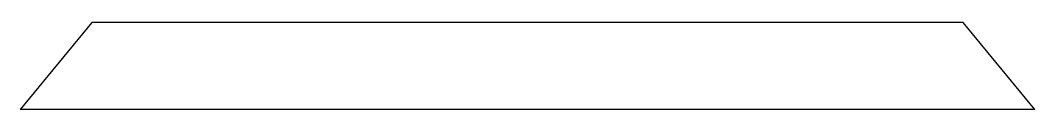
# Model space of a CAD drawing. Header units: millimetres. Extents: x 52 to 764, y 55 to 116.
import ezdxf

# ---------------------------------------------------------------- set-up
doc = ezdxf.new("R2010")
doc.units = ezdxf.units.MM

msp = doc.modelspace()

# ---------------------------------------------------------------- linework, layer by layer
at = {"extrusion": (-0.707107, 0.581203, 0.402744)}
msp.add_line((102.12, 116.45, 312.74), (51.87, 55.3, 312.77), dxfattribs=at)
at = {"extrusion": (2.42271e-20, 0.000395659, 1)}
for p, q in [((102.12, 116.45, 312.74), (51.87, 55.3, 312.77)), ((713.54, 116.45, 312.74), (102.12, 116.45, 312.74)), ((763.79, 55.3, 312.77), (713.54, 116.45, 312.74)), ((763.79, 55.3, 312.77), (51.87, 55.3, 312.77))]:
    msp.add_line(p, q, dxfattribs=at)
at = {"extrusion": (5.8255e-17, 0.951376, -0.308032)}
msp.add_line((713.54, 116.45, 312.74), (102.12, 116.45, 312.74), dxfattribs=at)
at = {"extrusion": (0.707107, 0.581203, 0.402744)}
msp.add_line((763.79, 55.3, 312.77), (713.54, 116.45, 312.74), dxfattribs=at)
at = {"extrusion": (-5.82699e-17, -0.95162, -0.307279)}
msp.add_line((763.79, 55.3, 312.77), (51.87, 55.3, 312.77), dxfattribs=at)

doc.saveas('drawing.dxf')
